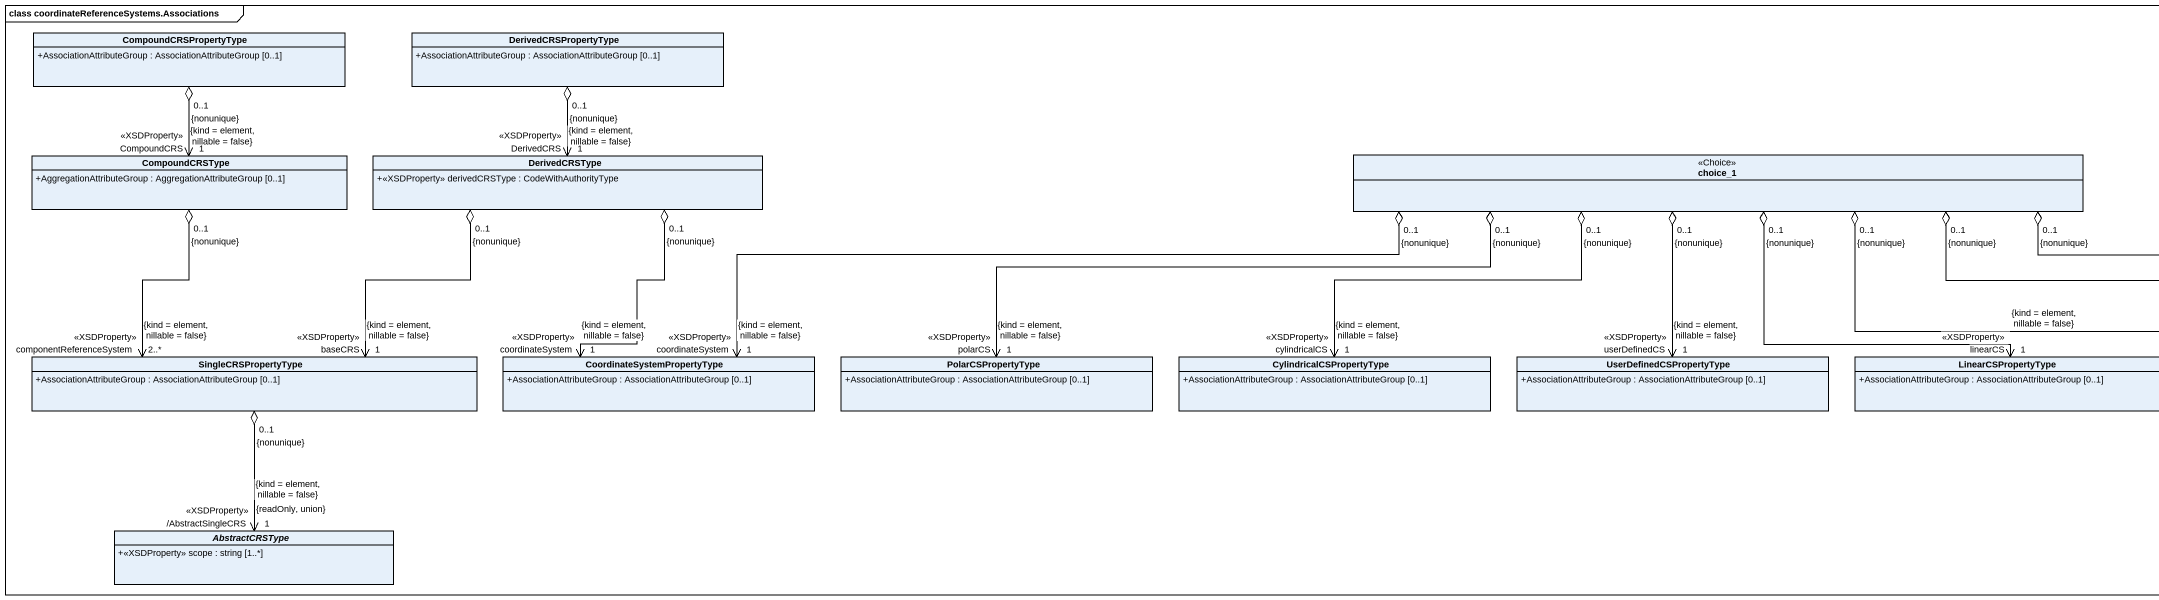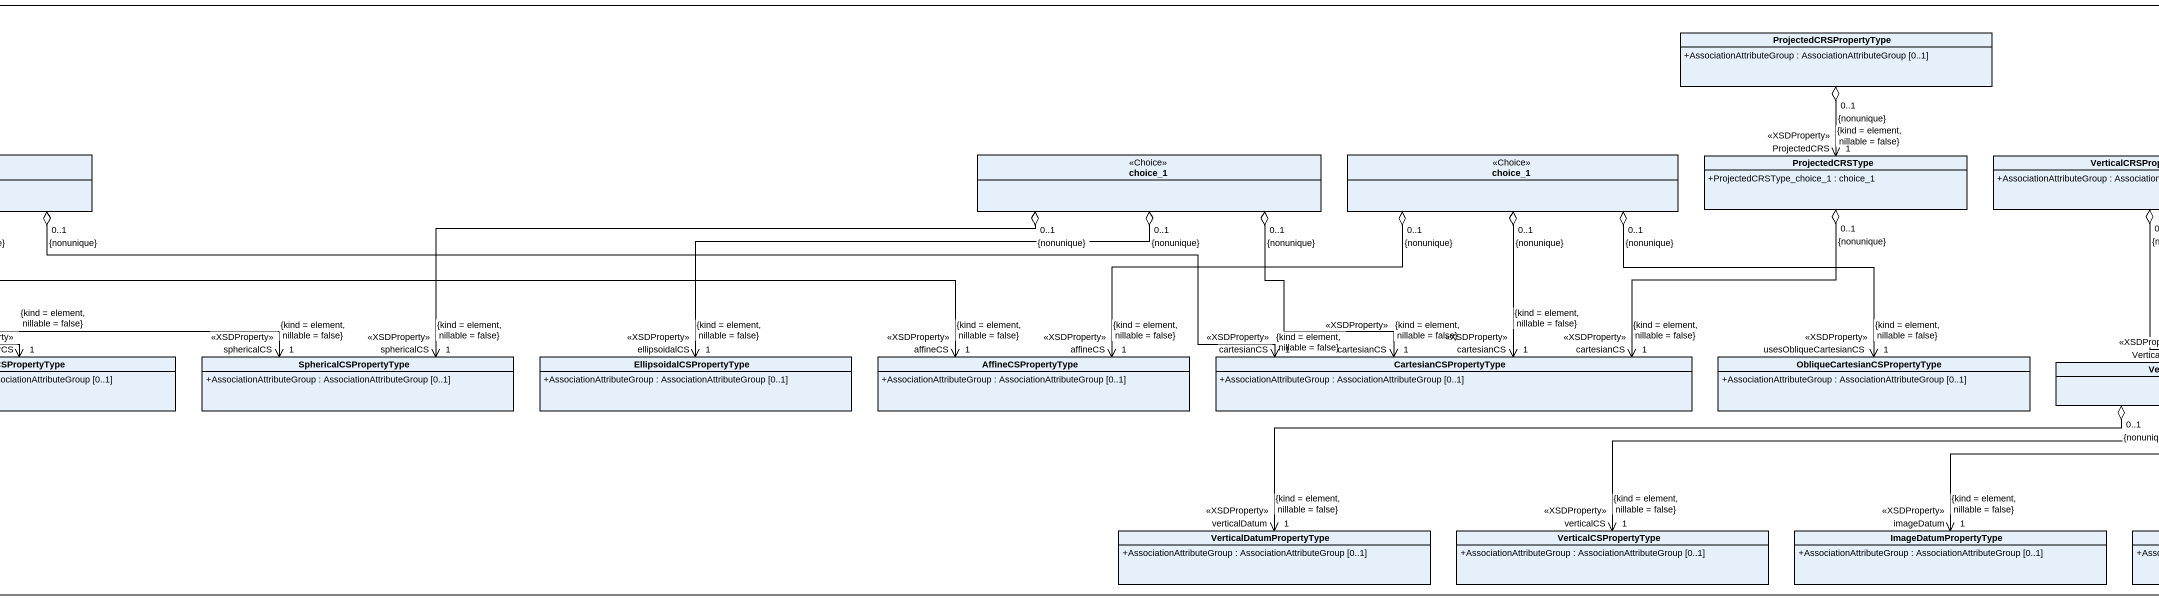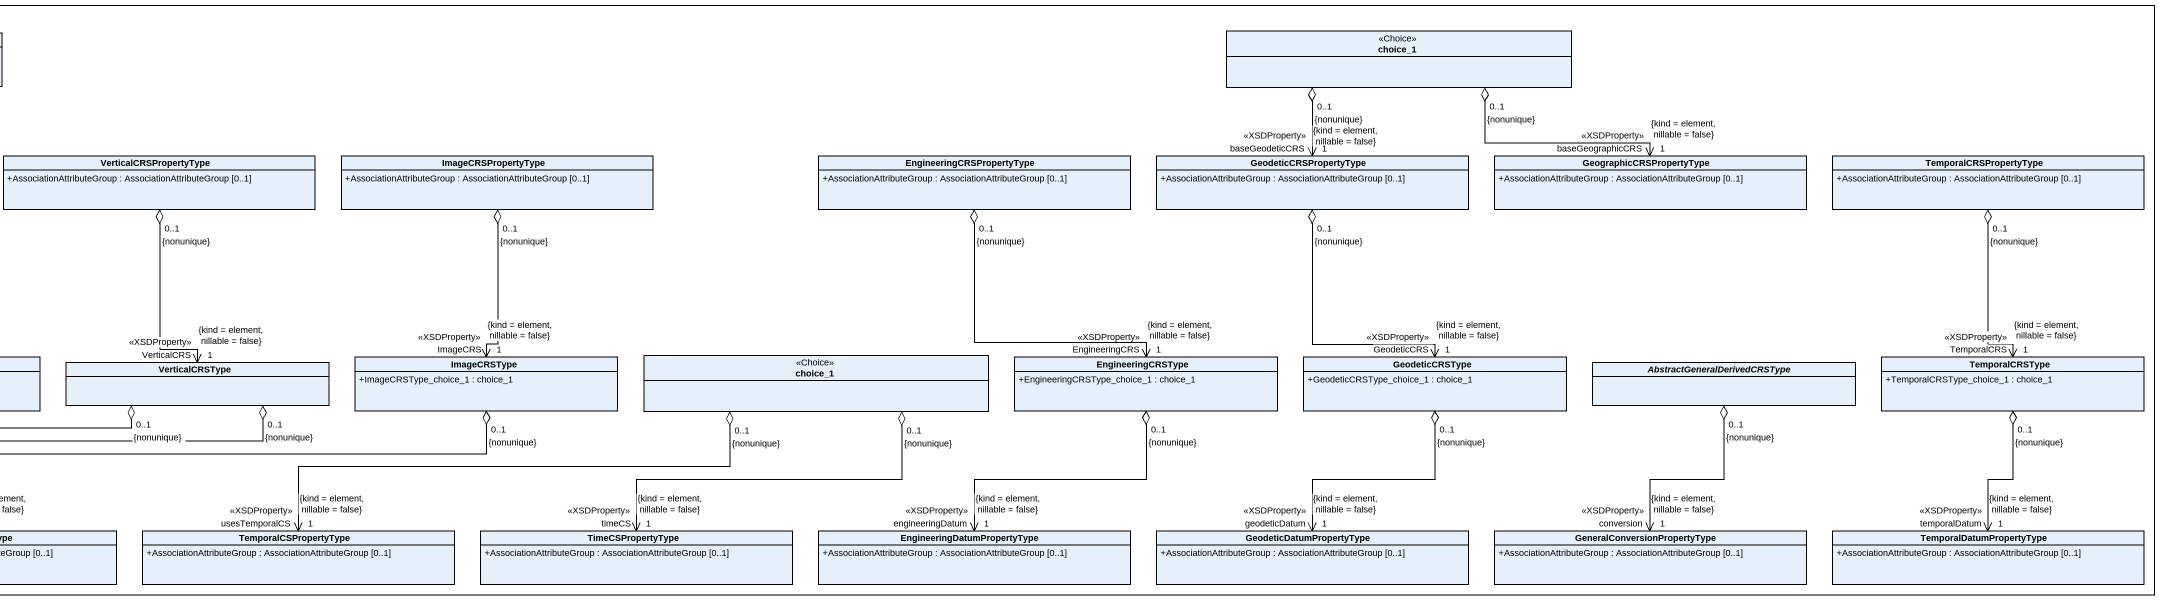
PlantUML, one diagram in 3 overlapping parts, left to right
@startuml
mainframe class coordinateReferenceSystems.Associations
hide circle
hide empty members
skinparam classAttributeIconSize 0
class CompoundCRSPropertyType {
  +AssociationAttributeGroup : AssociationAttributeGroup [0..1]
}
class DerivedCRSPropertyType {
  +AssociationAttributeGroup : AssociationAttributeGroup [0..1]
}
class ProjectedCRSPropertyType {
  +AssociationAttributeGroup : AssociationAttributeGroup [0..1]
}
class choice_1 <<Choice>>
class CompoundCRSType {
  +AggregationAttributeGroup : AggregationAttributeGroup [0..1]
}
class DerivedCRSType {
  +<<XSDProperty>> derivedCRSType : CodeWithAuthorityType
}
class "choice_1" as choice_1_2 <<Choice>>
class "choice_1" as choice_1_3 <<Choice>>
class "choice_1" as choice_1_4 <<Choice>>
class ProjectedCRSType {
  +ProjectedCRSType_choice_1 : choice_1
}
class VerticalCRSPropertyType {
  +AssociationAttributeGroup : AssociationAttributeGroup [0..1]
}
class ImageCRSPropertyType {
  +AssociationAttributeGroup : AssociationAttributeGroup [0..1]
}
class EngineeringCRSPropertyType {
  +AssociationAttributeGroup : AssociationAttributeGroup [0..1]
}
class GeodeticCRSPropertyType {
  +AssociationAttributeGroup : AssociationAttributeGroup [0..1]
}
class GeographicCRSPropertyType {
  +AssociationAttributeGroup : AssociationAttributeGroup [0..1]
}
class TemporalCRSPropertyType {
  +AssociationAttributeGroup : AssociationAttributeGroup [0..1]
}
class SingleCRSPropertyType {
  +AssociationAttributeGroup : AssociationAttributeGroup [0..1]
}
class CoordinateSystemPropertyType {
  +AssociationAttributeGroup : AssociationAttributeGroup [0..1]
}
class PolarCSPropertyType {
  +AssociationAttributeGroup : AssociationAttributeGroup [0..1]
}
class CylindricalCSPropertyType {
  +AssociationAttributeGroup : AssociationAttributeGroup [0..1]
}
class UserDefinedCSPropertyType {
  +AssociationAttributeGroup : AssociationAttributeGroup [0..1]
}
class LinearCSPropertyType {
  +AssociationAttributeGroup : AssociationAttributeGroup [0..1]
}
class SphericalCSPropertyType {
  +AssociationAttributeGroup : AssociationAttributeGroup [0..1]
}
class EllipsoidalCSPropertyType {
  +AssociationAttributeGroup : AssociationAttributeGroup [0..1]
}
class AffineCSPropertyType {
  +AssociationAttributeGroup : AssociationAttributeGroup [0..1]
}
class CartesianCSPropertyType {
  +AssociationAttributeGroup : AssociationAttributeGroup [0..1]
}
class "ObliqueCartesianCSPropertyType" as ObliqueCartesianCSPropertyTy {
  +AssociationAttributeGroup : AssociationAttributeGroup [0..1]
}
class VerticalCRSType
class ImageCRSType {
  +ImageCRSType_choice_1 : choice_1
}
class "choice_1" as choice_1_5 <<Choice>>
class EngineeringCRSType {
  +EngineeringCRSType_choice_1 : choice_1
}
class GeodeticCRSType {
  +GeodeticCRSType_choice_1 : choice_1
}
abstract class "AbstractGeneralDerivedCRSType" as AbstractGeneralDerivedCRSTyp
class TemporalCRSType {
  +TemporalCRSType_choice_1 : choice_1
}
abstract class AbstractCRSType {
  +<<XSDProperty>> scope : string [1..*]
}
class VerticalDatumPropertyType {
  +AssociationAttributeGroup : AssociationAttributeGroup [0..1]
}
class VerticalCSPropertyType {
  +AssociationAttributeGroup : AssociationAttributeGroup [0..1]
}
class ImageDatumPropertyType {
  +AssociationAttributeGroup : AssociationAttributeGroup [0..1]
}
class TemporalCSPropertyType {
  +AssociationAttributeGroup : AssociationAttributeGroup [0..1]
}
class TimeCSPropertyType {
  +AssociationAttributeGroup : AssociationAttributeGroup [0..1]
}
class EngineeringDatumPropertyType {
  +AssociationAttributeGroup : AssociationAttributeGroup [0..1]
}
class GeodeticDatumPropertyType {
  +AssociationAttributeGroup : AssociationAttributeGroup [0..1]
}
class "GeneralConversionPropertyType" as GeneralConversionPropertyTyp {
  +AssociationAttributeGroup : AssociationAttributeGroup [0..1]
}
class TemporalDatumPropertyType {
  +AssociationAttributeGroup : AssociationAttributeGroup [0..1]
}
CompoundCRSPropertyType "0..1\n{nonunique}" o--> "CompoundCRS\n<<XSDProperty>>\n1\n{kind = element, nillable = false}" CompoundCRSType
DerivedCRSPropertyType "0..1\n{nonunique}" o--> "DerivedCRS\n<<XSDProperty>>\n1\n{kind = element, nillable = false}" DerivedCRSType
ProjectedCRSPropertyType "0..1\n{nonunique}" o--> "ProjectedCRS\n<<XSDProperty>>\n1\n{kind = element, nillable = false}" ProjectedCRSType
choice_1 "0..1\n{nonunique}" o--> "baseGeodeticCRS\n<<XSDProperty>>\n1\n{kind = element, nillable = false}" GeodeticCRSPropertyType
choice_1 "0..1\n{nonunique}" o-right-> "baseGeographicCRS\n<<XSDProperty>>\n1\n{kind = element, nillable = false}" GeographicCRSPropertyType
CompoundCRSType "0..1\n{nonunique}" o--> "componentReferenceSystem\n<<XSDProperty>>\n2..*\n{kind = element, nillable = false}" SingleCRSPropertyType
DerivedCRSType "0..1\n{nonunique}" o--> "baseCRS\n<<XSDProperty>>\n1\n{kind = element, nillable = false}" SingleCRSPropertyType
DerivedCRSType "0..1\n{nonunique}" o--> "coordinateSystem\n<<XSDProperty>>\n1\n{kind = element, nillable = false}" CoordinateSystemPropertyType
choice_1_2 "0..1\n{nonunique}" o-left-> "coordinateSystem\n<<XSDProperty>>\n1\n{kind = element, nillable = false}" CoordinateSystemPropertyType
choice_1_2 "0..1\n{nonunique}" o-left-> "polarCS\n<<XSDProperty>>\n1\n{kind = element, nillable = false}" PolarCSPropertyType
choice_1_2 "0..1\n{nonunique}" o-left-> "cylindricalCS\n<<XSDProperty>>\n1\n{kind = element, nillable = false}" CylindricalCSPropertyType
choice_1_2 "0..1\n{nonunique}" o--> "userDefinedCS\n<<XSDProperty>>\n1\n{kind = element, nillable = false}" UserDefinedCSPropertyType
choice_1_2 "0..1\n{nonunique}" o--> "linearCS\n<<XSDProperty>>\n1\n{kind = element, nillable = false}" LinearCSPropertyType
choice_1_2 "0..1\n{nonunique}" o-right-> "sphericalCS\n<<XSDProperty>>\n1\n{kind = element, nillable = false}" SphericalCSPropertyType
choice_1_2 "0..1\n{nonunique}" o-right-> "affineCS\n<<XSDProperty>>\n1\n{kind = element, nillable = false}" AffineCSPropertyType
choice_1_2 "0..1\n{nonunique}" o-right-> "cartesianCS\n<<XSDProperty>>\n1\n{kind = element, nillable = false}" CartesianCSPropertyType
choice_1_3 "0..1\n{nonunique}" o-left-> "sphericalCS\n<<XSDProperty>>\n1\n{kind = element, nillable = false}" SphericalCSPropertyType
choice_1_3 "0..1\n{nonunique}" o-left-> "ellipsoidalCS\n<<XSDProperty>>\n1\n{kind = element, nillable = false}" EllipsoidalCSPropertyType
choice_1_3 "0..1\n{nonunique}" o--> "cartesianCS\n<<XSDProperty>>\n1\n{kind = element, nillable = false}" CartesianCSPropertyType
choice_1_4 "0..1\n{nonunique}" o-left-> "affineCS\n<<XSDProperty>>\n1\n{kind = element, nillable = false}" AffineCSPropertyType
choice_1_4 "0..1\n{nonunique}" o--> "cartesianCS\n<<XSDProperty>>\n1\n{kind = element, nillable = false}" CartesianCSPropertyType
choice_1_4 "0..1\n{nonunique}" o-right-> "usesObliqueCartesianCS\n<<XSDProperty>>\n1\n{kind = element, nillable = false}" ObliqueCartesianCSPropertyTy
ProjectedCRSType "0..1\n{nonunique}" o-left-> "cartesianCS\n<<XSDProperty>>\n1\n{kind = element, nillable = false}" CartesianCSPropertyType
VerticalCRSPropertyType "0..1\n{nonunique}" o--> "VerticalCRS\n<<XSDProperty>>\n1\n{kind = element, nillable = false}" VerticalCRSType
ImageCRSPropertyType "0..1\n{nonunique}" o--> "ImageCRS\n<<XSDProperty>>\n1\n{kind = element, nillable = false}" ImageCRSType
EngineeringCRSPropertyType "0..1\n{nonunique}" o--> "EngineeringCRS\n<<XSDProperty>>\n1\n{kind = element, nillable = false}" EngineeringCRSType
GeodeticCRSPropertyType "0..1\n{nonunique}" o--> "GeodeticCRS\n<<XSDProperty>>\n1\n{kind = element, nillable = false}" GeodeticCRSType
TemporalCRSPropertyType "0..1\n{nonunique}" o--> "TemporalCRS\n<<XSDProperty>>\n1\n{kind = element, nillable = false}" TemporalCRSType
SingleCRSPropertyType "0..1\n{nonunique}" o--> "/AbstractSingleCRS\n<<XSDProperty>>\n1\n{kind = element, nillable = false}\n{readOnly, union}" AbstractCRSType
VerticalCRSType "0..1\n{nonunique}" o-left-> "verticalDatum\n<<XSDProperty>>\n1\n{kind = element, nillable = false}" VerticalDatumPropertyType
VerticalCRSType "0..1\n{nonunique}" o-left-> "verticalCS\n<<XSDProperty>>\n1\n{kind = element, nillable = false}" VerticalCSPropertyType
ImageCRSType "0..1\n{nonunique}" o-left-> "imageDatum\n<<XSDProperty>>\n1\n{kind = element, nillable = false}" ImageDatumPropertyType
choice_1_5 "0..1\n{nonunique}" o-left-> "usesTemporalCS\n<<XSDProperty>>\n1\n{kind = element, nillable = false}" TemporalCSPropertyType
choice_1_5 "0..1\n{nonunique}" o--> "timeCS\n<<XSDProperty>>\n1\n{kind = element, nillable = false}" TimeCSPropertyType
EngineeringCRSType "0..1\n{nonunique}" o--> "engineeringDatum\n<<XSDProperty>>\n1\n{kind = element, nillable = false}" EngineeringDatumPropertyType
GeodeticCRSType "0..1\n{nonunique}" o--> "geodeticDatum\n<<XSDProperty>>\n1\n{kind = element, nillable = false}" GeodeticDatumPropertyType
AbstractGeneralDerivedCRSTyp "0..1\n{nonunique}" o--> "conversion\n<<XSDProperty>>\n1\n{kind = element, nillable = false}" GeneralConversionPropertyTyp
TemporalCRSType "0..1\n{nonunique}" o--> "temporalDatum\n<<XSDProperty>>\n1\n{kind = element, nillable = false}" TemporalDatumPropertyType
@enduml
